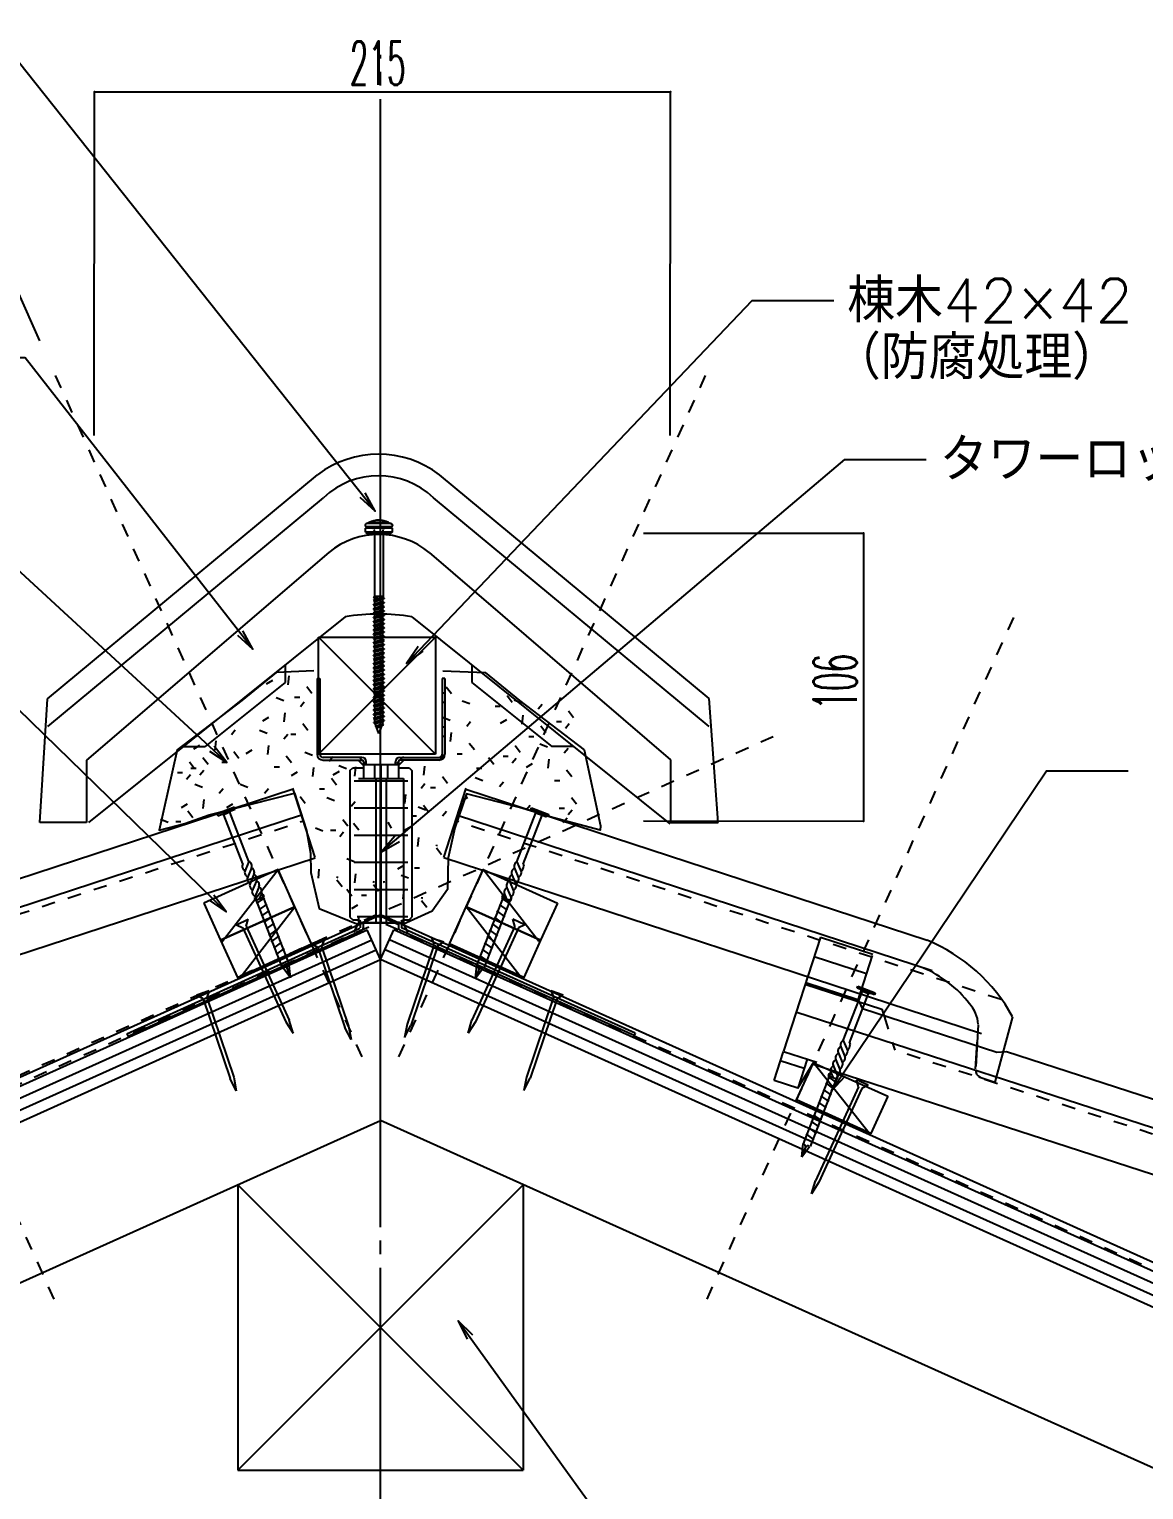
# Model space of a CAD drawing. Extents: x -1727 to 4652, y -2364 to 3340.
# Drawn here: x 636 to 1047, y 300 to 838 of the extents above; entities that cross this region are included whole.
import ezdxf

# ---------------------------------------------------------------- set-up
doc = ezdxf.new("R2010")
doc.units = 0
doc.header["$LTSCALE"] = 5
for name, pattern in [('DASHDOT', [43, 40, -1, 1, -1]), ('DASHDOTX2', [63, 60, -1, 1, -1]), ('DASHED', [7, 6, -1]), ('DASHED2', [3, 2, -1]), ('DOT', [2, 1, -1])]:
    doc.linetypes.add(name, pattern=pattern)
for name, color, linetype in [('0-1', 7, 'CONTINUOUS'), ('0-2', 7, 'CONTINUOUS'), ('0-3', 7, 'CONTINUOUS'), ('0-4', 7, 'CONTINUOUS'), ('0-F', 7, 'CONTINUOUS')]:
    doc.layers.add(name, color=color, linetype=linetype)
doc.styles.get("Standard").update_dxf_attribs({"font": 'txt.shx', "bigfont": 'extfont.shx'})

msp = doc.modelspace()

# ---------------------------------------------------------------- linework, layer by layer
at = {"layer": '0-1', "color": 4, "linetype": 'DASHDOT'}
msp.add_line((765.6614, 182.1867), (765.6614, 828.4776), dxfattribs=at)
at = {"layer": '0-1', "color": 4, "linetype": 'CONTINUOUS'}
for p, q in [((761.5085, 656.3977), (760.3365, 655.9673)), ((769.5087, 655.9989), (760.5087, 655.9974)), ((768.5084, 656.399), (761.5085, 656.3977)), ((768.5084, 656.399), (769.6806, 655.969)), ((760.0087, 655.4975), (760.0087, 655.2974)), ((761.0837, 654.7975), (760.0839, 654.2975)), ((769.9338, 654.2992), (760.0839, 654.2975)), ((760.0842, 652.7975), (760.0839, 654.2975)), ((769.9341, 652.7992), (760.0842, 652.7975)), ((760.0842, 652.7975), (761.0842, 652.2976)), ((769.5089, 654.7989), (760.5089, 654.7974)), ((768.9343, 652.2989), (761.0842, 652.2976)), ((763.1568, 654.1078), (762.8579, 654.7978)), ((763.4089, 653.528), (763.2841, 653.8181)), ((763.409, 653.1179), (763.4089, 653.528)), ((763.4092, 652.298), (763.409, 652.958)), ((763.4092, 652.298), (763.4132, 629.2979)), ((766.609, 653.5285), (766.7791, 653.9186)), ((766.6091, 653.2885), (766.609, 653.5285)), ((766.6093, 652.2985), (766.6091, 652.9786)), ((766.6093, 652.2985), (766.6134, 628.8484)), ((766.8738, 654.1385), (767.1599, 654.7985)), ((768.9338, 654.7988), (769.9338, 654.2992)), ((769.9341, 652.7992), (768.9343, 652.2989)), ((769.9338, 654.2992), (769.9341, 652.7992)), ((770.0086, 655.4992), (770.0086, 655.2991)), ((763.0635, 628.9678), (763.4783, 629.2181)), ((763.0635, 628.8778), (764.0814, 629.1282)), ((763.0635, 628.8778), (763.0635, 628.9678)), ((763.5513, 628.5881), (763.0635, 628.8778)), ((763.4132, 629.2979), (763.4783, 629.2181)), ((763.8465, 629.1281), (763.4783, 629.2181)), ((763.5513, 628.5881), (764.5713, 629.1283)), ((763.5514, 628.0379), (763.5513, 628.928)), ((766.4763, 628.8184), (763.5514, 628.0379)), ((766.6134, 629.1286), (763.8465, 629.1281)), ((766.4763, 628.8184), (766.9636, 628.5386)), ((763.0637, 627.658), (766.9636, 628.4387)), ((763.0637, 627.7579), (763.5514, 628.0379)), ((763.0637, 627.658), (763.0637, 627.7579)), ((763.0637, 627.658), (763.5516, 627.3779)), ((763.064, 626.1079), (766.9638, 626.8886)), ((763.064, 626.2078), (763.5517, 626.4881)), ((763.064, 626.1079), (763.064, 626.2078)), ((763.064, 626.1079), (763.5518, 625.8281)), ((763.0642, 624.658), (763.552, 624.938)), ((763.0643, 624.5578), (763.0642, 624.658)), ((763.0643, 624.5578), (766.9641, 625.3385)), ((763.0643, 624.5578), (763.5521, 624.278)), ((763.0645, 623.008), (766.9644, 623.7887)), ((763.5516, 627.3779), (766.4764, 628.1584)), ((763.5517, 626.4881), (763.5516, 627.3779)), ((766.4766, 627.2686), (763.5517, 626.4881)), ((763.5518, 625.8281), (766.4767, 626.6086)), ((763.552, 624.938), (763.5518, 625.8281)), ((766.4769, 625.7185), (763.552, 624.938)), ((763.5521, 624.278), (766.477, 625.0585)), ((763.5523, 623.3879), (763.5521, 624.278)), ((766.4771, 624.1684), (763.5523, 623.3879)), ((763.5524, 622.7279), (766.4772, 623.5084)), ((766.9636, 628.4387), (766.4764, 628.1584)), ((766.4766, 627.2686), (766.4764, 628.1584)), ((766.4766, 627.2686), (766.9638, 626.9885)), ((766.9638, 626.8886), (766.4767, 626.6086)), ((766.4769, 625.7185), (766.4767, 626.6086)), ((766.4769, 625.7185), (766.9641, 625.4387)), ((766.9641, 625.3385), (766.477, 625.0585)), ((766.4771, 624.1684), (766.477, 625.0585)), ((766.4771, 624.1684), (766.9644, 623.8886)), ((766.9644, 623.7887), (766.4772, 623.5084)), ((766.4774, 622.6186), (766.4772, 623.5084)), ((766.9636, 628.5386), (766.9636, 628.4387)), ((766.9638, 626.9885), (766.9638, 626.8886)), ((766.9641, 625.4387), (766.9641, 625.3385)), ((766.9644, 623.8886), (766.9644, 623.7887)), ((763.0645, 623.1079), (763.5523, 623.3879)), ((763.0645, 623.008), (763.0645, 623.1079)), ((763.0645, 623.008), (763.5524, 622.7279)), ((763.0648, 621.4579), (766.9647, 622.2386)), ((763.0648, 621.5578), (763.5525, 621.8381)), ((763.0648, 621.4579), (763.0648, 621.5578)), ((763.0648, 621.4579), (763.5527, 621.1781)), ((763.0651, 619.9078), (766.9649, 620.6885)), ((763.0651, 620.008), (763.5528, 620.288)), ((763.0651, 619.9078), (763.0651, 620.008)), ((763.0651, 619.9078), (763.5529, 619.628)), ((763.0653, 618.4579), (763.5531, 618.7379)), ((763.0654, 618.358), (763.0653, 618.4579)), ((763.0654, 618.358), (766.9652, 619.1387)), ((763.0654, 618.358), (763.5532, 618.0779)), ((763.5525, 621.8381), (763.5524, 622.7279)), ((766.4774, 622.6186), (763.5525, 621.8381)), ((763.5527, 621.1781), (766.4775, 621.9586)), ((763.5528, 620.288), (763.5527, 621.1781)), ((766.4777, 621.0685), (763.5528, 620.288)), ((763.5529, 619.628), (766.4778, 620.4085)), ((763.5531, 618.7379), (763.5529, 619.628)), ((766.4779, 619.5184), (763.5531, 618.7379)), ((763.5532, 618.0779), (766.4781, 618.8584)), ((763.5534, 617.1881), (763.5532, 618.0779)), ((766.4774, 622.6186), (766.9647, 622.3385)), ((766.9647, 622.2386), (766.4775, 621.9586)), ((766.4777, 621.0685), (766.4775, 621.9586)), ((766.4777, 621.0685), (766.9649, 620.7887)), ((766.9649, 620.6885), (766.4778, 620.4085)), ((766.4779, 619.5184), (766.4778, 620.4085)), ((766.4779, 619.5184), (766.9652, 619.2287)), ((766.9652, 619.1387), (766.4781, 618.8584)), ((766.4782, 617.9686), (766.4781, 618.8584)), ((766.9647, 622.3385), (766.9647, 622.2386)), ((766.9649, 620.7887), (766.9649, 620.6885)), ((766.9652, 619.2287), (766.9652, 619.1387)), ((763.0656, 616.8079), (766.9655, 617.5886)), ((763.0656, 616.9078), (763.5534, 617.1881)), ((763.0656, 616.8079), (763.0656, 616.9078)), ((763.0656, 616.8079), (763.5535, 616.5281)), ((763.0659, 615.2578), (766.9658, 616.0385)), ((763.0659, 615.358), (763.5536, 615.638)), ((763.0659, 615.2578), (763.0659, 615.358)), ((763.0659, 615.2578), (763.5538, 614.978)), ((763.0662, 613.708), (766.966, 614.4887)), ((763.0662, 613.8079), (763.5539, 614.0879)), ((763.0662, 613.708), (763.0662, 613.8079)), ((763.0662, 613.708), (763.554, 613.4279)), ((763.0664, 612.1579), (766.9663, 612.9386)), ((766.4782, 617.9686), (763.5534, 617.1881)), ((763.5535, 616.5281), (766.4783, 617.3086)), ((763.5536, 615.638), (763.5535, 616.5281)), ((766.4785, 616.4185), (763.5536, 615.638)), ((763.5538, 614.978), (766.4786, 615.7585)), ((763.5539, 614.0879), (763.5538, 614.978)), ((766.4788, 614.8684), (763.5539, 614.0879)), ((763.554, 613.4279), (766.4789, 614.2084)), ((763.5542, 612.5381), (763.554, 613.4279)), ((766.479, 613.3186), (763.5542, 612.5381)), ((766.4782, 617.9686), (766.9655, 617.6786)), ((766.9655, 617.5886), (766.4783, 617.3086)), ((766.4785, 616.4185), (766.4783, 617.3086)), ((766.4785, 616.4185), (766.9657, 616.1285)), ((766.9658, 616.0385), (766.4786, 615.7585)), ((766.4788, 614.8684), (766.4786, 615.7585)), ((766.4788, 614.8684), (766.966, 614.5787)), ((766.966, 614.4887), (766.4789, 614.2084)), ((766.479, 613.3186), (766.4789, 614.2084)), ((766.479, 613.3186), (766.9663, 613.0286)), ((766.9663, 612.9386), (766.4792, 612.6586)), ((766.9655, 617.6786), (766.9655, 617.5886)), ((766.9657, 616.1285), (766.9658, 616.0385)), ((766.966, 614.5787), (766.966, 614.4887)), ((766.9663, 613.0286), (766.9663, 612.9386)), ((763.0664, 612.2578), (763.5542, 612.5381)), ((763.0664, 612.1579), (763.0664, 612.2578)), ((763.0664, 612.1579), (763.5543, 611.8781)), ((763.0667, 610.6078), (766.9666, 611.3885)), ((763.0667, 610.708), (763.5545, 610.988)), ((763.0667, 610.6078), (763.0667, 610.708)), ((763.0667, 610.6078), (763.5546, 610.328)), ((763.067, 609.058), (766.9669, 609.8387)), ((763.067, 609.1579), (763.5547, 609.4379)), ((763.067, 609.058), (763.067, 609.1579)), ((763.067, 609.058), (763.5548, 608.7779)), ((763.0673, 607.5079), (766.9671, 608.2886)), ((763.0673, 607.6078), (763.555, 607.8881)), ((763.0673, 607.5079), (763.0673, 607.6078)), ((763.0673, 607.5079), (763.5551, 607.2281)), ((763.5543, 611.8781), (766.4792, 612.6586)), ((763.5545, 610.988), (763.5543, 611.8781)), ((766.4793, 611.7685), (763.5545, 610.988)), ((763.5546, 610.328), (766.4794, 611.0986)), ((763.5547, 609.4379), (763.5546, 610.328)), ((766.4796, 610.2085), (763.5547, 609.4379)), ((763.5548, 608.7779), (766.4797, 609.5485)), ((763.555, 607.8881), (763.5548, 608.7779)), ((766.4799, 608.6584), (763.555, 607.8881)), ((763.5551, 607.2281), (766.48, 607.9984)), ((766.4793, 611.7685), (766.4792, 612.6586)), ((766.4793, 611.7685), (766.9666, 611.4785)), ((766.9666, 611.3885), (766.4794, 611.0986)), ((766.4796, 610.2085), (766.4794, 611.0986)), ((766.4796, 610.2085), (766.9668, 609.9287)), ((766.9669, 609.8387), (766.4797, 609.5485)), ((766.4799, 608.6584), (766.4797, 609.5485)), ((766.4799, 608.6584), (766.9671, 608.3786)), ((766.9671, 608.2886), (766.48, 607.9984)), ((766.4801, 607.1086), (766.48, 607.9984)), ((766.9666, 611.4785), (766.9666, 611.3885)), ((766.9668, 609.9287), (766.9669, 609.8387)), ((766.9671, 608.3786), (766.9671, 608.2886)), ((763.0675, 605.9578), (766.9674, 606.7385)), ((763.0675, 606.058), (763.5553, 606.338)), ((763.0675, 605.9578), (763.0675, 606.058)), ((763.0675, 605.9578), (763.5554, 605.678)), ((763.0678, 604.408), (766.9677, 605.1887)), ((763.0678, 604.5079), (763.5555, 604.7879)), ((763.0678, 604.408), (763.0678, 604.5079)), ((763.0678, 604.408), (763.5557, 604.1279)), ((766.9679, 603.7286), (763.0681, 602.9578)), ((763.0681, 602.9578), (763.5558, 603.2381)), ((763.0681, 602.8579), (763.0681, 602.9578)), ((763.0681, 602.8579), (763.5559, 602.5781)), ((766.9682, 602.1785), (763.0683, 601.408)), ((763.5553, 606.338), (763.5551, 607.2281)), ((766.4801, 607.1086), (763.5553, 606.338)), ((763.5554, 605.678), (766.4803, 606.4486)), ((763.5555, 604.7879), (763.5554, 605.678)), ((766.4804, 605.5585), (763.5555, 604.7879)), ((763.5557, 604.1279), (766.4805, 604.8985)), ((763.5558, 603.2381), (763.5557, 604.1279)), ((766.4807, 604.0084), (763.5558, 603.2381)), ((763.5559, 602.5781), (766.4808, 603.3484)), ((763.5561, 601.688), (763.5559, 602.5781)), ((766.481, 602.4586), (763.5561, 601.688)), ((766.4801, 607.1086), (766.9674, 606.8285)), ((766.9674, 606.7385), (766.4803, 606.4486)), ((766.4804, 605.5585), (766.4803, 606.4486)), ((766.4804, 605.5585), (766.9677, 605.2787)), ((766.9677, 605.1887), (766.4805, 604.8985)), ((766.4807, 604.0084), (766.4805, 604.8985)), ((766.4807, 604.0084), (766.9679, 603.7286)), ((766.968, 603.6386), (766.4808, 603.3484)), ((766.481, 602.4586), (766.4808, 603.3484)), ((766.481, 602.4586), (766.9682, 602.1785)), ((766.9682, 602.0786), (766.4811, 601.7986)), ((766.9674, 606.8285), (766.9674, 606.7385)), ((766.9677, 605.2787), (766.9677, 605.1887)), ((766.9679, 603.7286), (766.968, 603.6386)), ((766.9682, 602.1785), (766.9682, 602.0786)), ((763.0683, 601.408), (763.5561, 601.688)), ((763.0684, 601.3078), (763.0683, 601.408)), ((763.0684, 601.3078), (763.5562, 601.028)), ((763.0686, 599.758), (766.9685, 600.5285)), ((763.0686, 599.8579), (763.5564, 600.1379)), ((763.0686, 599.758), (763.0686, 599.8579)), ((763.0686, 599.758), (763.5565, 599.4779)), ((763.0689, 598.2079), (766.9688, 598.9787)), ((763.0689, 598.3078), (763.5566, 598.5881)), ((763.0689, 598.2079), (763.0689, 598.3078)), ((763.0689, 598.2079), (763.5568, 597.9281)), ((766.969, 597.5285), (763.0692, 596.758)), ((763.0692, 596.758), (763.5569, 597.038)), ((763.0692, 596.6578), (763.0692, 596.758)), ((763.0692, 596.6578), (763.557, 596.378)), ((763.5562, 601.028), (766.4811, 601.7986)), ((763.5564, 600.1379), (763.5562, 601.028)), ((766.4812, 600.9085), (763.5564, 600.1379)), ((763.5565, 599.4779), (766.4813, 600.2485)), ((763.5566, 598.5881), (763.5565, 599.4779)), ((766.4815, 599.3584), (763.5566, 598.5881)), ((763.5568, 597.9281), (766.4816, 598.6984)), ((763.5569, 597.038), (763.5568, 597.9281)), ((766.4818, 597.8086), (763.5569, 597.038)), ((763.557, 596.378), (766.4819, 597.1486)), ((766.4812, 600.9085), (766.4811, 601.7986)), ((766.4812, 600.9085), (766.9685, 600.6287)), ((766.9685, 600.5285), (766.4813, 600.2485)), ((766.4815, 599.3584), (766.4813, 600.2485)), ((766.4815, 599.3584), (766.9688, 599.0786)), ((766.9688, 598.9787), (766.4816, 598.6984)), ((766.4818, 597.8086), (766.4816, 598.6984)), ((766.4818, 597.8086), (766.969, 597.5285)), ((766.969, 597.4286), (766.4819, 597.1486)), ((766.4821, 596.2585), (766.4819, 597.1486)), ((766.9685, 600.6287), (766.9685, 600.5285)), ((766.9688, 599.0786), (766.9688, 598.9787)), ((766.969, 597.5285), (766.969, 597.4286)), ((766.9693, 595.9787), (763.0694, 595.2079)), ((763.0694, 595.2079), (763.5572, 595.4879)), ((763.0695, 595.108), (763.0694, 595.2079)), ((763.0695, 595.108), (763.5573, 594.8279)), ((766.9696, 594.4286), (763.0697, 593.6578)), ((763.0697, 593.6578), (763.5575, 593.9381)), ((763.0697, 593.5579), (763.0697, 593.6578)), ((763.0697, 593.5579), (763.5576, 593.2781)), ((766.9699, 592.8785), (763.07, 592.108)), ((763.07, 592.108), (763.5577, 592.388)), ((763.07, 592.0078), (763.07, 592.108)), ((763.07, 592.0078), (763.5579, 591.728)), ((763.0703, 590.458), (766.9701, 591.2285)), ((763.5572, 595.4879), (763.557, 596.378)), ((766.4821, 596.2585), (763.5572, 595.4879)), ((763.5573, 594.8279), (766.4822, 595.5985)), ((763.5575, 593.9381), (763.5573, 594.8279)), ((766.4823, 594.7084), (763.5575, 593.9381)), ((763.5576, 593.2781), (766.4824, 594.0484)), ((763.5577, 592.388), (763.5576, 593.2781)), ((766.4826, 593.1586), (763.5577, 592.388)), ((763.5579, 591.728), (766.4827, 592.4986)), ((763.558, 590.8379), (763.5579, 591.728)), ((766.4829, 591.6085), (763.558, 590.8379)), ((766.4821, 596.2585), (766.9693, 595.9787)), ((766.9693, 595.8785), (766.4822, 595.5985)), ((766.4823, 594.7084), (766.4822, 595.5985)), ((766.4823, 594.7084), (766.9696, 594.4286)), ((766.9696, 594.3287), (766.4824, 594.0484)), ((766.4826, 593.1586), (766.4824, 594.0484)), ((766.4826, 593.1586), (766.9699, 592.8785)), ((766.9699, 592.7786), (766.4827, 592.4986)), ((766.4829, 591.6085), (766.4827, 592.4986)), ((766.4829, 591.6085), (766.9701, 591.3287)), ((766.9701, 591.2285), (766.483, 590.9485)), ((766.9693, 595.9787), (766.9693, 595.8785)), ((766.9696, 594.4286), (766.9696, 594.3287)), ((766.9699, 592.8785), (766.9699, 592.7786)), ((766.9701, 591.3287), (766.9701, 591.2285)), ((763.0703, 590.5579), (763.558, 590.8379)), ((763.0703, 590.458), (763.0703, 590.5579)), ((763.0703, 590.458), (763.5581, 590.1779)), ((763.0705, 589.0078), (763.5583, 589.2881)), ((763.0706, 588.9079), (763.0705, 589.0078)), ((763.0706, 588.9079), (766.9704, 589.6787)), ((763.0706, 588.9079), (763.5584, 588.6281)), ((766.9707, 588.1286), (763.0708, 587.3578)), ((763.0708, 587.458), (763.5616, 587.738)), ((763.0708, 587.3578), (763.0708, 587.458)), ((763.0708, 587.3578), (763.5599, 587.078)), ((766.971, 586.5785), (763.0711, 585.808)), ((763.0711, 585.898), (763.5618, 586.1879)), ((763.0711, 585.808), (763.0711, 585.898)), ((763.0711, 585.808), (763.5601, 585.5279)), ((763.5581, 590.1779), (766.483, 590.9485)), ((763.5583, 589.2881), (763.5581, 590.1779)), ((766.4831, 590.0584), (763.5583, 589.2881)), ((763.5584, 588.6281), (766.4833, 589.3984)), ((763.5586, 587.738), (763.5584, 588.6281)), ((766.4834, 588.5086), (763.5586, 587.738)), ((763.5587, 587.078), (766.4835, 587.8486)), ((763.5587, 587.078), (763.5588, 586.1879)), ((766.4837, 586.9585), (763.5588, 586.1879)), ((763.5589, 585.5279), (766.4838, 586.2985)), ((766.9707, 588.1286), (766.4796, 587.8486)), ((766.971, 586.5785), (766.4799, 586.2985)), ((766.9707, 588.2285), (766.4825, 588.5086)), ((766.9709, 586.6787), (766.4828, 586.9585)), ((766.4831, 590.0584), (766.483, 590.9485)), ((766.4831, 590.0584), (766.9704, 589.7786)), ((766.9704, 589.6787), (766.4833, 589.3984)), ((766.4834, 588.5086), (766.4833, 589.3984)), ((766.4837, 586.9585), (766.4835, 587.8486)), ((766.484, 585.4084), (766.4838, 586.2985)), ((766.9704, 589.7786), (766.9704, 589.6787)), ((766.9707, 588.2285), (766.9707, 588.1286)), ((766.9709, 586.6787), (766.971, 586.5785)), ((763.0714, 584.2579), (766.9712, 585.0287)), ((763.0714, 584.3479), (763.5621, 584.6381)), ((763.0714, 584.2579), (763.0714, 584.3479)), ((763.0714, 584.2579), (763.5604, 583.9781)), ((763.1976, 582.7378), (763.6855, 582.458)), ((766.9715, 583.4786), (763.2084, 582.7279)), ((763.5594, 583.088), (763.2084, 582.8278)), ((763.2084, 582.7279), (763.2084, 582.8278)), ((763.5589, 585.5279), (763.5591, 584.6381)), ((763.5591, 584.6381), (766.484, 585.4084)), ((763.5592, 583.9781), (766.4841, 584.7484)), ((763.5594, 583.088), (763.5592, 583.9781)), ((766.4842, 583.8586), (763.5594, 583.088)), ((763.6846, 582.458), (766.4844, 583.1986)), ((764.0358, 581.4882), (763.6846, 582.458)), ((764.0358, 581.4882), (763.8648, 581.3082)), ((763.9029, 581.2182), (763.8648, 581.3082)), ((766.6538, 581.9185), (763.9029, 581.2182)), ((764.3179, 580.7181), (763.9029, 581.2182)), ((766.2865, 582.2584), (764.0358, 581.4882)), ((765.9618, 581.5185), (764.3179, 580.7181)), ((765.0223, 578.7884), (764.3179, 580.7181)), ((766.0337, 581.5683), (765.0223, 578.7884)), ((766.6538, 581.9185), (765.9618, 581.5185)), ((766.4236, 582.6385), (766.2865, 582.2584)), ((766.6967, 582.0287), (766.2865, 582.2584)), ((766.9712, 585.0287), (766.4802, 584.7484)), ((766.9715, 583.4786), (766.4805, 583.1986)), ((766.9712, 585.1286), (766.4831, 585.4084)), ((766.9715, 583.5785), (766.4833, 583.8586)), ((766.4842, 583.8586), (766.4841, 584.7484)), ((766.4844, 583.1986), (766.4844, 582.9784)), ((766.6967, 582.0287), (766.6538, 581.9185)), ((766.9712, 585.1286), (766.9712, 585.0287)), ((766.9715, 583.5785), (766.9715, 583.4786)), ((765.0223, 578.7884), (765.3972, 579.2984)), ((765.3972, 579.2984), (765.3282, 579.6284)), ((711.8412, 551.6427), (705.4808, 549.1811)), ((705.4808, 549.1811), (705.7656, 548.4452)), ((705.7656, 548.4452), (712.126, 550.9068)), ((707.93, 548.9008), (707.203, 549.0015)), ((707.93, 548.9008), (707.203, 549.0015)), ((710.2197, 549.787), (707.93, 548.9008)), ((714.9309, 530.8117), (707.93, 548.9008)), ((710.2197, 549.787), (710.6886, 550.3505)), ((717.2202, 531.6988), (710.2197, 549.787)), ((712.126, 550.9068), (711.8412, 551.6427)), ((815.8377, 531.5369), (822.8383, 549.6251)), ((818.1271, 530.6498), (825.128, 548.7389)), ((820.9319, 550.7449), (821.2168, 551.4808)), ((827.2923, 548.2833), (820.9319, 550.7449)), ((821.2168, 551.4808), (827.5771, 549.0192)), ((822.8383, 549.6251), (822.3693, 550.1886)), ((822.8383, 549.6251), (825.128, 548.7389)), ((825.128, 548.7389), (825.8549, 548.8396)), ((825.128, 548.7389), (825.8549, 548.8396)), ((827.5771, 549.0192), (827.2923, 548.2833)), ((714.975, 530.8827), (714.6635, 530.1379)), ((717.2202, 531.6988), (715.5788, 527.773)), ((718.1384, 529.3264), (716.497, 525.4006)), ((718.1384, 529.3264), (716.497, 525.4006)), ((719.0565, 526.9541), (717.4151, 523.0283)), ((719.0565, 526.9541), (717.4151, 523.0283)), ((814.0014, 526.7921), (815.6428, 522.8664)), ((814.0014, 526.7921), (815.6428, 522.8664)), ((814.9196, 529.1645), (816.561, 525.2387)), ((814.9196, 529.1645), (816.561, 525.2387)), ((815.8377, 531.5369), (817.4791, 527.611)), ((818.0829, 530.7208), (818.3944, 529.976)), ((719.9747, 524.5818), (718.3333, 520.6559)), ((719.9747, 524.5818), (718.3333, 520.6559)), ((720.8928, 522.2093), (719.2514, 518.2836)), ((720.8928, 522.2093), (719.2514, 518.2836)), ((812.1651, 522.0474), (813.8065, 518.1216)), ((812.1651, 522.0474), (813.8065, 518.1216)), ((813.0833, 524.4198), (814.7247, 520.494)), ((813.0833, 524.4198), (814.7247, 520.494)), ((719.4506, 517.3215), (722.8397, 518.6332)), ((719.4943, 518.3488), (729.4603, 492.5982)), ((722.8826, 518.3594), (719.8901, 516.2124)), ((723.7888, 516.018), (720.7963, 513.871)), ((721.811, 519.837), (721.0119, 517.9257)), ((721.811, 519.837), (721.0119, 517.9257)), ((722.0942, 519.355), (732.0603, 493.6044)), ((810.9637, 519.1931), (800.9977, 493.4425)), ((813.5637, 518.1869), (803.5976, 492.4362)), ((810.1753, 518.1975), (813.1678, 516.0504)), ((813.6073, 517.1596), (810.2182, 518.4712)), ((811.247, 519.6751), (812.0461, 517.7638)), ((811.247, 519.6751), (812.0461, 517.7638)), ((724.695, 513.6767), (721.7025, 511.5297)), ((725.6011, 511.3353), (722.6086, 509.1884)), ((807.4568, 511.1734), (810.4494, 509.0264)), ((808.363, 513.5147), (811.3555, 511.3677)), ((809.2691, 515.8561), (812.2616, 513.7091)), ((712.5884, 508.4082), (716.9532, 510.4054)), ((712.5884, 508.4082), (714.9664, 507.2969)), ((714.9664, 507.2969), (730.7771, 472.7423)), ((716.2395, 507.8794), (716.9532, 510.4054)), ((716.2395, 507.8794), (732.0502, 473.3248)), ((726.5073, 508.9939), (723.5147, 506.847)), ((727.4134, 506.6526), (724.4209, 504.5057)), ((815.0834, 507.8794), (799.2727, 473.3248)), ((816.3565, 507.2969), (800.5458, 472.7423)), ((805.6445, 506.4906), (808.637, 504.3437)), ((806.5507, 508.832), (809.5432, 506.6851)), ((818.7345, 508.4082), (814.3697, 510.4054)), ((815.0834, 507.8794), (814.3697, 510.4054)), ((818.7345, 508.4082), (816.3565, 507.2969)), ((728.3196, 504.3113), (725.3271, 502.1643)), ((729.2257, 501.9699), (726.2332, 499.8229)), ((742.544, 499.9921), (752.5044, 470.6362)), ((743.8691, 500.443), (753.8294, 471.0861)), ((785.3968, 501.1831), (775.4311, 471.828)), ((786.7217, 500.732), (776.7561, 471.3779)), ((803.8322, 501.808), (806.8247, 499.661)), ((804.7384, 504.1494), (807.7309, 502.0024)), ((730.1319, 499.6286), (727.1394, 497.4816)), ((731.038, 497.2872), (728.0455, 495.1402)), ((802.0199, 497.1253), (805.0124, 494.9783)), ((802.9261, 499.4666), (805.9186, 497.3196)), ((732.4847, 488.8554), (729.6866, 492.6854)), ((731.1221, 492.3761), (732.4847, 488.8554)), ((732.4847, 488.8554), (731.9763, 493.5716)), ((800.5733, 488.6934), (801.0817, 493.4097)), ((800.5733, 488.6934), (803.3714, 492.5235)), ((801.9359, 492.2142), (800.5733, 488.6934)), ((935.9482, 465.8651), (942.9487, 483.9533)), ((941.0424, 485.0732), (941.3272, 485.8091)), ((947.4028, 482.6116), (941.0424, 485.0732)), ((941.3272, 485.8091), (947.6876, 483.3475)), ((942.9487, 483.9533), (942.4798, 484.5168)), ((942.9487, 483.9533), (945.2384, 483.0671)), ((700.3333, 481.1867), (710.2937, 451.8308)), ((701.6584, 481.6376), (711.6187, 452.2807)), ((829.3227, 481.7202), (819.357, 452.3651)), ((830.6477, 481.2691), (820.682, 451.915)), ((938.2375, 464.978), (945.2384, 483.0671)), ((945.2384, 483.0671), (945.9654, 483.1679)), ((945.2384, 483.0671), (945.9654, 483.1679)), ((947.6876, 483.3475), (947.4028, 482.6116)), ((733.494, 468.4869), (732.0502, 473.3248)), ((797.8289, 468.4869), (799.2727, 473.3248)), ((730.7771, 472.7423), (733.494, 468.4869)), ((754.773, 466.126), (752.5044, 470.6362)), ((753.8294, 471.0861), (754.773, 466.126)), ((775.4311, 471.828), (774.4867, 466.8681)), ((774.4867, 466.8681), (776.7561, 471.3779)), ((800.5458, 472.7423), (797.8289, 468.4869)), ((935.03, 463.4927), (936.6714, 459.567)), ((935.03, 463.4927), (936.6714, 459.567)), ((935.9482, 465.8651), (937.5896, 461.9393)), ((938.1934, 465.0491), (938.5048, 464.3042)), ((933.1937, 458.7481), (934.8351, 454.8222)), ((933.1937, 458.7481), (934.8351, 454.8222)), ((934.1119, 461.1204), (935.7533, 457.1946)), ((934.1119, 461.1204), (935.7533, 457.1946)), ((712.5623, 447.3206), (710.2937, 451.8308)), ((711.6187, 452.2807), (712.5623, 447.3206)), ((819.357, 452.3651), (818.4126, 447.4052)), ((818.4126, 447.4052), (820.682, 451.915)), ((931.0742, 453.5214), (921.1081, 427.7707)), ((933.6741, 452.5151), (923.7081, 426.7645)), ((930.2858, 452.5257), (933.2782, 450.3787)), ((933.7178, 451.4878), (930.3287, 452.7995)), ((931.3574, 454.0033), (932.1565, 452.092)), ((931.3574, 454.0033), (932.1565, 452.092)), ((932.2755, 456.3756), (933.917, 452.4499)), ((932.2755, 456.3756), (933.917, 452.4499)), ((941.4911, 448.7925), (925.6804, 414.2379)), ((942.7642, 448.21), (926.9535, 413.6554)), ((928.4734, 447.843), (931.4659, 445.696)), ((929.3796, 450.1843), (932.3721, 448.0373)), ((945.1422, 449.3213), (940.7774, 451.3185)), ((941.4911, 448.7925), (940.7774, 451.3185)), ((945.1422, 449.3213), (942.7642, 448.21)), ((925.755, 440.8189), (928.7475, 438.672)), ((926.6611, 443.1603), (929.6536, 441.0133)), ((927.5673, 445.5016), (930.5598, 443.3547)), ((923.9427, 436.1362), (926.9352, 433.9892)), ((924.8488, 438.4776), (927.8413, 436.3306)), ((922.1304, 431.4535), (925.1228, 429.3065)), ((923.0365, 433.7949), (926.029, 431.6479)), ((920.6837, 423.0217), (921.1921, 427.7379)), ((920.6837, 423.0217), (923.4818, 426.8517)), ((922.0463, 426.5424), (920.6837, 423.0217)), ((924.2366, 409.4), (925.6804, 414.2379)), ((926.9535, 413.6554), (924.2366, 409.4))]:
    msp.add_line(p, q, dxfattribs=at)
at = {"layer": '0-1', "color": 7, "linetype": 'CONTINUOUS'}
for p, q in [((742.8441, 614.1933), (785.8441, 571.1933)), ((785.8441, 614.1933), (742.8441, 571.1933)), ((725.8192, 598.2688), (723.5621, 596.9148)), ((731.8682, 599.9835), (731.5067, 596.6432)), ((729.994, 590.7977), (727.1954, 591.8813)), ((735.9301, 592.0385), (734.0342, 592.0387)), ((738.4583, 596.1009), (740.354, 593.6631)), ((789.8162, 595.9585), (791.7119, 593.5207)), ((812.2268, 592.722), (814.1225, 590.2843)), ((730.445, 586.3739), (730.0836, 583.0335)), ((737.5775, 590.3456), (736.1329, 588.6304)), ((798.5201, 589.6289), (795.7215, 590.7126)), ((809.6986, 588.6596), (807.8027, 588.6598)), ((817.5618, 589.9197), (814.7632, 591.0033)), ((825.1453, 589.4676), (823.7007, 587.7524)), ((834.7681, 587.1053), (836.6638, 584.6676)), ((724.3961, 584.6591), (722.1389, 583.3051)), ((737.0351, 582.4912), (738.9308, 580.0535)), ((791.2202, 583.5748), (788.4216, 584.6585)), ((798.8037, 583.1227), (797.3591, 581.4075)), ((811.9639, 583.7811), (809.7067, 582.4271)), ((818.0128, 585.4959), (817.6514, 582.1556)), ((824.6029, 581.6133), (826.4986, 579.1755)), ((832.2399, 583.0429), (830.344, 583.0431)), ((835.1063, 582.3656), (833.6616, 580.6504)), ((705.0527, 576.0165), (704.6912, 572.6761)), ((712.1852, 579.9882), (710.7405, 578.273)), ((723.899, 578.8135), (721.1004, 579.8971)), ((731.4825, 578.3614), (730.0379, 576.6462)), ((734.5069, 578.4288), (732.611, 578.429)), ((791.6712, 579.1511), (791.3098, 575.8107)), ((798.2613, 575.2684), (800.157, 572.8306)), ((822.0747, 577.5509), (820.1788, 577.551)), ((699.0037, 574.3017), (696.7466, 572.9477)), ((700.2822, 569.9475), (702.1779, 567.5097)), ((711.6428, 572.1338), (713.5385, 569.6961)), ((718.301, 572.6749), (716.0439, 571.3209)), ((724.35, 574.3897), (723.9886, 571.0493)), ((730.9401, 570.507), (732.8358, 568.0693)), ((740.555, 570.6867), (737.7564, 571.7703)), ((748.1385, 570.2346), (746.6939, 568.5194)), ((788.9644, 570.7465), (787.5197, 569.0313)), ((795.7331, 571.206), (793.8372, 571.2062)), ((805.4026, 569.9479), (807.2982, 567.5101)), ((812.6524, 570.2592), (810.7565, 570.2594)), ((815.1806, 574.3216), (817.0763, 571.8838)), ((827.0812, 573.7334), (824.2826, 574.817)), ((834.6647, 573.2813), (833.2201, 571.5661)), ((692.8087, 564.2924), (690.9128, 564.2926)), ((695.337, 568.3548), (697.2326, 565.9171)), ((697.754, 565.8851), (695.8581, 565.8853)), ((700.6203, 565.2077), (699.1757, 563.4925)), ((709.1146, 568.0714), (707.2187, 568.0716)), ((728.4119, 566.4446), (726.516, 566.4448)), ((734.9571, 564.5482), (732.6999, 563.1942)), ((741.006, 566.2629), (740.6446, 562.9226)), ((750.3939, 564.745), (748.1368, 563.391)), ((753.1316, 565.7582), (750.333, 566.8418)), ((756.4428, 566.4598), (756.0814, 563.1194)), ((781.8318, 566.7748), (781.4704, 563.4345)), ((802.8743, 565.8855), (800.9784, 565.8857)), ((815.5188, 569.5818), (814.0741, 567.8666)), ((821.4833, 567.5948), (819.2261, 566.2408)), ((827.5322, 569.3096), (827.1708, 565.9692)), ((834.1223, 565.4269), (836.018, 562.9892)), ((695.6751, 563.6151), (694.2304, 561.8999)), ((700.1308, 558.9088), (697.3322, 559.9924)), ((716.7876, 558.9073), (713.989, 559.9909)), ((747.5961, 562.3803), (749.4918, 559.9425)), ((781.9815, 560.2742), (780.5368, 558.559)), ((788.422, 562.8922), (790.3176, 560.4544)), ((803.2779, 561.3584), (800.4793, 562.442)), ((810.8615, 560.9063), (809.4168, 559.1911)), ((831.5941, 561.3645), (829.6982, 561.3647)), ((700.5818, 554.485), (700.2204, 551.1446)), ((707.7144, 558.4567), (706.2697, 556.7415)), ((724.3711, 558.4552), (722.9265, 556.74)), ((736.0144, 555.5553), (737.9101, 553.1175)), ((745.0679, 558.3179), (743.172, 558.3181)), ((748.6787, 554.0292), (745.8801, 555.1129)), ((756.2623, 553.5771), (754.8176, 551.8619)), ((774.8489, 556.3025), (774.4875, 552.9622)), ((785.8937, 558.8298), (783.9979, 558.8299)), ((797.68, 555.2198), (795.4229, 553.8658)), ((835.8534, 555.2774), (837.7491, 552.8397)), ((694.5329, 552.7702), (692.2758, 551.4162)), ((694.7141, 550.2909), (696.6097, 547.8531)), ((711.1896, 552.7687), (708.9325, 551.4147)), ((778.9108, 548.3574), (777.0149, 548.3576)), ((782.3311, 550.57), (779.5325, 551.6536)), ((781.4391, 552.4198), (783.3347, 549.9821)), ((789.9146, 550.1179), (788.4699, 548.4027)), ((820.6989, 552.3366), (819.2543, 550.6214)), ((826.7615, 548.0271), (823.9629, 549.1107)), ((833.3252, 551.215), (831.4293, 551.2152)), ((836.1915, 550.5377), (834.7469, 548.8225)), ((687.4687, 546.0032), (684.6701, 547.0868)), ((692.1858, 546.2285), (690.29, 546.2287)), ((744.4636, 542.8887), (741.665, 543.9724)), ((749.1807, 543.114), (747.2848, 543.1142)), ((751.709, 547.1764), (753.6046, 544.7387)), ((755.7199, 545.7228), (757.6155, 543.285)), ((768.3407, 546.1756), (769.541, 543.9245)), ((776.7331, 544.4314), (774.476, 543.0774)), ((834.345, 547.575), (832.9004, 545.8598)), ((752.0471, 542.4366), (750.6024, 540.7214)), ((779.6169, 540.5556), (779.2555, 537.2152)), ((755.9883, 531.5306), (753.1897, 532.6143)), ((786.207, 536.6729), (788.1027, 534.2352)), ((707.3916, 502.2146), (727.9605, 528.688)), ((742.9906, 528.8237), (742.6291, 525.4834)), ((756.4393, 527.1069), (756.0779, 523.7665)), ((774.1929, 530.1503), (771.9358, 528.7963)), ((779.9909, 529.2463), (778.095, 529.2465)), ((823.9313, 502.2146), (803.3624, 528.688)), ((749.5807, 524.9411), (751.4764, 522.5033)), ((753.1986, 521.5162), (755.0943, 519.0784)), ((763.0294, 523.2242), (764.9251, 520.7864)), ((775.9816, 525.499), (773.183, 526.5826)), ((760.5012, 519.1618), (758.6053, 519.162)), ((774.1802, 521.2409), (773.8187, 517.9006)), ((780.7703, 517.3583), (782.666, 514.9205)), ((144.8049, 232.7497), (765.0378, 511.8512)), ((713.5569, 488.5403), (734.1258, 515.0137)), ((757.2156, 515.5573), (754.9584, 514.2033)), ((765.0378, 511.8512), (757.5378, 508.4727)), ((772.4626, 508.3105), (765.0378, 511.8512)), ((1384.3159, 233.7409), (766.2858, 511.8512)), ((817.7659, 488.5403), (797.197, 515.0137)), ((945.7974, 431.1788), (924.9377, 457.6149))]:
    msp.add_line(p, q, dxfattribs=at)
at = {"layer": '0-1', "color": 3, "linetype": 'CONTINUOUS'}
for p, q in [((742.8441, 614.1933), (785.8441, 614.1933)), ((742.8441, 571.1933), (742.8441, 614.1933)), ((785.8441, 614.1933), (785.8441, 571.1933)), ((785.8441, 571.1933), (742.8441, 571.1933))]:
    msp.add_line(p, q, dxfattribs=at)
at = {"layer": '0-1', "color": 6, "linetype": 'CONTINUOUS'}
for p, q in [((742.3003, 598.9874), (743.3003, 598.9874)), ((742.3003, 598.9874), (742.3003, 571.1874)), ((743.3003, 598.9874), (743.3003, 571.1874)), ((789.3003, 598.9874), (788.3003, 598.9874)), ((788.3003, 598.9874), (788.3003, 571.1874)), ((789.3003, 598.9874), (789.3003, 571.1874)), ((758.8003, 569.9874), (744.5003, 569.9874)), ((772.8003, 569.9874), (787.1003, 569.9874)), ((744.5003, 568.9874), (758.8003, 568.9874)), ((754.4003, 565.1874), (755.4003, 566.1874)), ((754.4003, 565.1874), (754.4003, 511.1874)), ((755.4003, 566.1874), (759.4003, 566.1874)), ((757.4003, 568.9874), (759.4003, 566.9874)), ((759.4003, 568.3874), (759.4003, 562.2687)), ((759.4003, 567.3874), (772.2003, 567.3874)), ((760.4003, 567.3874), (760.4003, 568.3874)), ((763.3861, 567.3874), (763.3861, 562.2687)), ((765.8003, 567.3874), (765.8003, 511.9874)), ((768.2145, 567.3874), (768.2145, 562.2687)), ((771.2003, 567.3874), (771.2003, 568.3874)), ((774.2003, 568.9874), (772.2003, 566.9874)), ((772.2003, 568.3874), (772.2003, 562.2687)), ((772.2003, 566.1874), (776.2003, 566.1874)), ((787.1003, 568.9874), (772.8003, 568.9874)), ((776.2003, 566.1874), (777.2003, 565.1874)), ((777.2003, 565.1874), (777.2003, 511.1874)), ((757.4847, 562.2687), (774.1159, 562.2687)), ((763.9417, 562.2687), (763.9417, 509.2687)), ((765.8003, 562.2687), (765.8003, 509.2687)), ((767.6589, 562.2687), (767.6589, 509.2687)), ((774.1159, 562.2687), (774.1159, 509.2687)), ((754.4003, 511.1874), (755.4003, 510.1874)), ((757.4847, 511.2687), (757.4847, 509.2687)), ((776.2003, 510.1874), (777.2003, 511.1874)), ((672.3188, 468.3248), (758.035, 507.167)), ((672.7314, 467.4142), (758.8584, 506.4424)), ((755.4003, 510.1874), (757.4847, 510.1874)), ((755.8403, 505.5516), (758.3003, 510.2689)), ((757.4847, 509.2687), (774.1159, 509.2687)), ((758.1252, 509.6783), (758.1252, 507.2604)), ((759.3003, 509.5967), (759.3003, 507.2689)), ((759.4003, 509.0687), (772.2003, 509.0687)), ((772.3003, 509.5967), (772.3003, 507.2689)), ((858.9529, 467.5995), (772.7422, 506.4425)), ((775.7603, 505.5516), (773.3003, 510.2689)), ((773.3003, 509.6431), (773.3003, 507.3153)), ((859.3636, 468.5109), (773.3943, 507.2453)), ((774.1159, 510.1874), (776.2003, 510.1874)), ((672.3243, 468.2069), (672.7384, 467.2969)), ((859.3636, 468.5109), (858.9529, 467.5995))]:
    msp.add_line(p, q, dxfattribs=at)
at = {"layer": '0-1', "color": 6, "linetype": 'DASHED'}
for p, q in [((743.3003, 593.6874), (742.3003, 593.6874)), ((788.3003, 593.6874), (789.3003, 593.6874)), ((743.3003, 590.2874), (742.3003, 590.2874)), ((788.3003, 590.2874), (789.3003, 590.2874)), ((743.3003, 581.1874), (742.3003, 581.1874)), ((788.3003, 581.1874), (789.3003, 581.1874)), ((743.3003, 577.7874), (742.3003, 577.7874)), ((788.3003, 577.7874), (789.3003, 577.7874)), ((758.1074, 569.6946), (760.1074, 567.6946)), ((773.4932, 569.6946), (771.4932, 567.6946))]:
    msp.add_line(p, q, dxfattribs=at)
at = {"layer": '0-1', "color": 6, "linetype": 'DASHDOTX2'}
for p, q in [((775.678, 561.2687), (755.9226, 561.2687)), ((775.678, 551.2687), (755.9226, 551.2687)), ((774.578, 551.2687), (757.0226, 551.2687)), ((775.678, 541.2687), (755.9226, 541.2687)), ((774.578, 541.2687), (757.0226, 541.2687)), ((775.678, 531.2687), (755.9226, 531.2687)), ((774.578, 531.2687), (757.0226, 531.2687)), ((775.678, 521.2687), (755.9226, 521.2687)), ((774.578, 521.2687), (757.0226, 521.2687)), ((774.578, 511.2687), (757.0226, 511.2687)), ((775.678, 511.2687), (757.4847, 511.2687))]:
    msp.add_line(p, q, dxfattribs=at)
at = {"layer": '0-1', "color": 7, "linetype": 'DOT'}
for p in [(145.725, 230.7022), (1383.1347, 231.5565)]:
    msp.add_line(p, (765.3791, 509.5433), dxfattribs=at)
at = {"layer": '0-1', "color": 4, "linetype": 'DASHED2'}
for p, q in [((744.8363, 502.8819), (740.2912, 501.3393)), ((742.544, 499.9921), (740.2912, 501.3393)), ((744.8363, 502.8819), (743.8691, 500.443))]:
    msp.add_line(p, q, dxfattribs=at)
at = {"layer": '0-1', "color": 4, "linetype": 'DOT'}
for p, q in [((784.43, 503.6222), (788.9748, 502.0788)), ((784.43, 503.6222), (785.3968, 501.1831)), ((786.7217, 500.732), (788.9748, 502.0788)), ((702.6256, 484.0765), (698.0805, 482.5339)), ((702.6256, 484.0765), (701.6584, 481.6376)), ((828.3559, 484.1593), (832.9008, 482.6159)), ((828.3559, 484.1593), (829.3227, 481.7202)), ((700.3333, 481.1867), (698.0805, 482.5339)), ((830.6477, 481.2691), (832.9008, 482.6159))]:
    msp.add_line(p, q, dxfattribs=at)
at = {"layer": '0-1', "color": 7, "linetype": 'CONTINUOUS'}
for points in [[(741.1475, 601.8612), (727.1934, 601.27), (714.5382, 590.9392), (690.7776, 572.7314), (684.1167, 543.1711), (693.6561, 545.609), (702.5595, 548.8948), (733.9726, 556.8537), (738.3745, 543.1017), (738.3745, 543.1017), (739.8691, 534.6917), (739.9324, 527.6863), (743.08, 514.3807), (757.5378, 508.4727)], [(788.5475, 601.8612), (804.1295, 601.27), (816.7846, 590.9392), (840.5453, 572.7314), (846.5525, 544.7649), (846.4296, 543.1666), (828.9715, 547.8385), (816.8, 551.5268), (797.2361, 556.6068), (792.9489, 544.0273), (790.49, 533.0852), (790.2288, 521.3735), (784.6331, 513.3615), (773.7851, 508.4727)]]:
    msp.add_lwpolyline(points, dxfattribs=at)
at = {"layer": '0-1', "color": 3, "linetype": 'CONTINUOUS'}
for points in [[(700.6118, 516.3564), (706.7781, 502.682), (734.1258, 515.0137), (727.9605, 528.688), (700.6118, 516.3564)], [(830.7111, 516.3564), (824.5447, 502.682), (797.197, 515.0137), (803.3624, 528.688), (830.7111, 516.3564)], [(706.7771, 502.682), (712.9435, 489.0077), (740.2912, 501.3393), (734.1258, 515.0137), (706.7771, 502.682)], [(824.5457, 502.682), (818.3794, 489.0077), (791.0317, 501.3393), (797.197, 515.0137), (824.5457, 502.682)], [(952.2863, 445.2833), (946.12, 431.6089), (918.7723, 443.9406), (924.9377, 457.6149), (952.2863, 445.2833)]]:
    msp.add_lwpolyline(points, close=True, dxfattribs=at)
at = {"layer": '0-1', "color": 4, "linetype": 'CONTINUOUS'}
for centre, radius, start, end in [((760.5088, 655.4976), 0.5001, 90.0101, 180.0101), ((765.0098, 650.0384), 7.2555, 61.1686, 118.8521), ((769.5088, 655.4991), 0.5001, 0.0101, 90.0101), ((760.5088, 655.2975), 0.5001, 180.0101, 270.0101), ((769.5088, 655.299), 0.5001, 270.0101, 360.0101), ((765.4845, 582.9782), 0.9999, 340.0101, 360.0101), ((716.9574, 530.2789), 2.2981, 183.5154, 239.817), ((717.8727, 527.9139), 2.2981, 183.5154, 239.817), ((716.5047, 530.058), 1.79, 335.8763, 426.4387), ((717.4229, 527.6856), 1.79, 335.8763, 426.4387), ((718.341, 525.3133), 1.79, 335.8763, 426.4387), ((814.717, 525.1514), 1.79, 113.5613, 204.1237), ((815.6351, 527.5237), 1.79, 113.5613, 204.1237), ((816.5532, 529.896), 1.79, 113.5613, 204.1237), ((815.1853, 527.752), 2.2981, 300.183, 356.4846), ((816.1005, 530.1169), 2.2981, 300.183, 356.4846), ((718.7908, 525.5416), 2.2981, 183.5154, 239.817), ((719.709, 523.1692), 2.2981, 183.5154, 239.817), ((719.2591, 522.941), 1.79, 335.8763, 426.4387), ((720.1773, 520.5686), 1.79, 335.8763, 426.4387), ((812.8806, 520.4066), 1.79, 113.5613, 204.1237), ((813.7988, 522.7791), 1.79, 113.5613, 204.1237), ((813.349, 523.0073), 2.2981, 300.183, 356.4846), ((814.2671, 525.3796), 2.2981, 300.183, 356.4846), ((720.6272, 520.7968), 2.2981, 183.5154, 239.817), ((721.5453, 518.4245), 2.2981, 183.5154, 207.9698), ((721.0955, 518.1962), 1.79, 14.0306, 66.4387), ((811.9625, 518.0343), 1.79, 113.5613, 165.9694), ((811.5127, 518.2626), 2.2981, 332.0302, 356.4846), ((812.4308, 520.6349), 2.2981, 300.183, 356.4846), ((730.2722, 491.9185), 0.9653, 28.3196, 127.3888), ((732.0586, 492.6099), 0.9653, 94.9262, 193.9954), ((800.9993, 492.448), 0.9653, 346.0046, 445.0738), ((802.7857, 491.7566), 0.9653, 52.6112, 151.6804), ((935.7455, 461.852), 1.79, 113.5613, 204.1237), ((936.6637, 464.2243), 1.79, 113.5613, 204.1237), ((936.211, 464.4452), 2.2981, 300.183, 356.4846), ((933.9093, 457.1073), 1.79, 113.5613, 204.1237), ((934.8274, 459.4796), 1.79, 113.5613, 204.1237), ((933.4594, 457.3356), 2.2981, 300.183, 356.4846), ((934.3776, 459.7079), 2.2981, 300.183, 356.4846), ((935.2957, 462.0802), 2.2981, 300.183, 356.4846), ((932.0729, 452.3626), 1.79, 113.5613, 165.9694), ((932.9911, 454.7349), 1.79, 113.5613, 204.1237), ((931.6231, 452.5908), 2.2981, 332.0302, 356.4846), ((932.5412, 454.9631), 2.2981, 300.183, 356.4846), ((921.1098, 426.7762), 0.9653, 346.0046, 445.0738), ((922.8961, 426.0848), 0.9653, 52.6112, 151.6804)]:
    msp.add_arc(centre, radius, start, end, dxfattribs=at)
at = {"layer": '0-1', "color": 6, "linetype": 'CONTINUOUS'}
for centre, radius, start, end in [((744.5003, 571.1874), 2.2, 180, 270), ((744.5003, 571.1874), 1.2, 180, 270), ((758.8003, 568.3874), 1.6, 0, 90), ((772.8003, 568.3874), 1.6, 90, 180), ((787.1003, 571.1874), 2.2, 270, 360), ((787.1003, 571.1874), 1.2, 270, 360), ((758.8003, 568.3874), 0.6, 0, 90), ((772.8003, 568.3874), 0.6, 90, 180), ((758.3003, 507.2689), 1, 304.9144, 360), ((773.3003, 507.2689), 1, 180, 235.0856)]:
    msp.add_arc(centre, radius, start, end, dxfattribs=at)
at = {"layer": '0-1', "color": 6, "linetype": 'DASHED'}
for centre, start, end in [((757.4003, 568.9874), 45, 90), ((774.2003, 568.9874), 90, 135), ((759.4003, 566.9874), 0, 45)]:
    msp.add_arc(centre, 1, start, end, dxfattribs=at)
at = {"layer": '0-1', "color": 7, "linetype": 'CONTINUOUS'}
for centre, start, end in [((785.2154, 537.8313), 331.631, 360), ((748.5891, 526.0994), 331.631, 360), ((762.0378, 524.3826), 331.631, 360), ((768.0378, 524.3826), 180, 208.369), ((779.7787, 518.5166), 331.631, 360)]:
    msp.add_arc(centre, 1.2, start, end, dxfattribs=at)
at = {"layer": '0-2', "color": 2, "linetype": 'CONTINUOUS'}
for p, q in [((643.0382, 591.5233), (742.4412, 673.9773)), ((886.6222, 591.6083), (787.3092, 673.9873)), ((643.1402, 581.2883), (744.6452, 665.4853)), ((886.6222, 581.2883), (785.1182, 665.4853)), ((746.6032, 645.3853), (657.3812, 568.9783)), ((783.5842, 645.3463), (872.3812, 569.0563)), ((752.6212, 621.7353), (658.1782, 545.9783)), ((777.1412, 621.7353), (872.0692, 545.5893)), ((730.4852, 603.9783), (730.4852, 597.5693)), ((799.2782, 603.9783), (799.2782, 597.5693)), ((730.4852, 597.5693), (701.0762, 573.9783)), ((799.2772, 597.5693), (828.6862, 573.9783)), ((640.2022, 545.9783), (643.0382, 591.5233)), ((889.8812, 545.9783), (886.6222, 591.6083)), ((693.0852, 573.9783), (701.0762, 573.9783)), ((836.6772, 573.9783), (828.6862, 573.9783)), ((657.3812, 568.9783), (657.3812, 545.9783)), ((872.3812, 569.0563), (872.3812, 545.9783)), ((733.4883, 558.2652), (563.7536, 502.6837)), ((741.5878, 533.1318), (733.381, 558.5983)), ((788.9293, 533.1318), (797.1361, 558.5983)), ((797.0288, 558.2652), (966.7635, 502.6837)), ((736.5615, 548.7289), (561.8444, 491.5155)), ((793.9556, 548.7289), (968.6727, 491.5155)), ((657.3812, 545.9783), (640.2022, 545.9783)), ((872.3812, 545.9783), (889.8812, 545.9783)), ((543.683, 468.3165), (741.6057, 533.0762)), ((986.8341, 468.3165), (788.9114, 533.0762)), ((927.5831, 503.8659), (913.9711, 461.9337)), ((927.5701, 503.8701), (946.7802, 497.6394)), ((925.2494, 496.7151), (944.4595, 490.4843)), ((946.5981, 497.0779), (941.1403, 480.2509)), ((921.788, 486.5497), (950.1366, 477.3472)), ((941.892, 480.0071), (921.9302, 486.4816)), ((922.1364, 487.1174), (941.3465, 480.8866)), ((942.9448, 477.563), (941.892, 480.0071)), ((918.8278, 476.2623), (1224.1826, 377.14)), ((942.9448, 477.563), (992.495, 461.4916)), ((950.1366, 477.3472), (950.9579, 474.7305)), ((998.254, 474.5058), (991.7072, 450.4826)), ((985.5341, 471.5919), (984.6985, 456.3066)), ((984.6305, 455.3324), (985.1817, 465.2368)), ((910.4616, 451.1226), (913.9175, 461.7685)), ((913.0163, 458.3599), (921.5643, 455.5851)), ((913.9175, 461.7685), (926.1837, 457.7867)), ((922.6512, 458.9334), (919.1954, 448.2874)), ((919.1954, 448.2874), (925.1603, 458.1189)), ((1242.4037, 353.9879), (924.5348, 457.0878)), ((992.495, 461.4916), (996.0474, 461.7294)), ((996.0474, 461.7294), (1222.2446, 388.3032)), ((985.8688, 452.4236), (991.7072, 450.4826)), ((919.1954, 448.2874), (910.4616, 451.1226))]:
    msp.add_line(p, q, dxfattribs=at)
at = {"layer": '0-2', "color": 2, "linetype": 'DOT'}
for p, q in [((536.5317, 480.8721), (737.2478, 546.5992)), ((993.9854, 480.8721), (793.2693, 546.5992)), ((950.9579, 474.7305), (954.8894, 462.2038)), ((1249.5226, 366.5619), (954.8894, 462.2038))]:
    msp.add_line(p, q, dxfattribs=at)
at = {"layer": '0-2', "color": 2, "linetype": 'CONTINUOUS'}
for centre, radius, start, end in [((764.8822, 644.4843), 37.06, 52.7582, 127.267), ((764.8812, 644.4013), 29.224, 46.1742, 133.826), ((765.0702, 622.9313), 29.073, 50.4447, 129.436), ((764.8812, 544.0373), 78.659, 81.0331, 98.9669), ((942.7067, 444.1135), 63.3182, 28.685, 67.6704), ((949.9066, 455.007), 40.5271, 36.8326, 67.781), ((974.0754, 471.3454), 11.4753, 2.1765, 43.8986), ((987.7712, 455.115), 3.202, 179.4548, 241.6905)]:
    msp.add_arc(centre, radius, start, end, dxfattribs=at)
at = {"layer": '0-3', "color": 7, "linetype": 'CONTINUOUS'}
for p, q in [((660.3087, 688.4286), (660.3202, 814.9219)), ((660.3202, 814.9219), (872.2872, 814.9027)), ((872.2757, 688.4094), (872.2872, 814.9027)), ((640.3062, 723.2948), (611.3993, 787.533)), ((862.36, 652.4628), (943.4317, 652.4554)), ((943.4317, 652.4554), (943.4221, 546.5709)), ((862.3504, 546.5782), (943.4221, 546.5709))]:
    msp.add_line(p, q, dxfattribs=at)
for points in [[(763.6088, 660.6322), (622.6981, 837.9168), (592.6981, 837.9168)], [(775.2539, 604.5007), (902.4007, 738.0853), (932.4007, 738.0853)], [(718.6193, 609.8527), (634.9202, 716.9715), (584.9202, 716.976)], [(766.0309, 535.1892), (936.4869, 679.6033), (966.4869, 679.6033)], [(757.9636, 665.7257), (763.6088, 660.6322), (759.9207, 667.2812)], [(709.1146, 568.0714), (604.7451, 664.1812), (554.7451, 664.1857)], [(708.8374, 513.1737), (603.2823, 615.8605), (588.2823, 615.8605)], [(713.0166, 614.9929), (718.6193, 609.8527), (714.9865, 616.5321)], [(779.5193, 610.7951), (775.2539, 604.5007), (781.3301, 609.0715)], [(702.7507, 572.2324), (709.1146, 568.0714), (704.4442, 574.0714)], [(931.4499, 447.2059), (1010.7257, 565.0484), (1040.7257, 565.0484)], [(770.9453, 540.991), (766.0309, 535.1892), (772.5613, 539.0836)], [(702.5899, 517.5075), (708.8374, 513.1737), (704.3332, 519.2995)], [(934.5991, 454.1266), (931.4499, 447.2059), (936.6734, 452.7311)], [(794.1604, 362.7009), (879.4221, 244.4713), (909.4221, 244.4713)], [(799.5611, 357.3489), (794.1604, 362.7009), (797.5334, 355.8866)]]:
    msp.add_lwpolyline(points, dxfattribs=at)
at = {"layer": '0-3', "color": 7}
for p in [(660.3202, 814.9219), (872.2872, 814.9027), (943.4317, 652.4554), (943.4221, 546.5709)]:
    msp.add_point(p, dxfattribs=at)
at = {"layer": '0-4', "color": 4, "linetype": 'DASHDOT'}
msp.add_line((765.6614, 182.1867), (765.6614, 828.4776), dxfattribs=at)
at = {"layer": '0-4', "color": 3, "linetype": 'CONTINUOUS'}
for p, q in [((146.0371, 229.9135), (760.7374, 506.5254)), ((765.6618, 495.5823), (760.7374, 506.5254)), ((765.6618, 495.5823), (770.5653, 506.4793)), ((1383.0471, 230.9212), (770.5861, 506.5254)), ((147.6785, 226.2658), (762.3789, 502.8777)), ((1381.4057, 227.2735), (768.9447, 502.8777)), ((149.32, 222.6181), (764.0203, 499.23)), ((149.4279, 218.2803), (765.6618, 495.5823)), ((765.6618, 436.3668), (765.6618, 495.5823)), ((1379.3539, 219.4241), (765.6618, 495.5823)), ((1379.7642, 223.6258), (767.3032, 499.23)), ((169.7728, 168.2199), (765.6618, 436.3668)), ((1357.1944, 170.1803), (765.6618, 436.3668)), ((713.1618, 412.7421), (713.1618, 307.7421)), ((818.1618, 412.7421), (818.1618, 307.7421)), ((713.1618, 307.7421), (818.1618, 307.7421))]:
    msp.add_line(p, q, dxfattribs=at)
at = {"layer": '0-4', "color": 7, "linetype": 'CONTINUOUS'}
for p, q in [((713.1618, 412.7421), (818.1618, 307.7421)), ((713.1618, 307.7421), (818.1618, 412.7421))]:
    msp.add_line(p, q, dxfattribs=at)
at = {"layer": '0-F', "color": 1, "linetype": 'DOT'}
for p, q in [((758.8919, 459.7674), (644.704, 713.5218)), ((772.4309, 459.7674), (886.6189, 713.5218)), ((645.5304, 370.6511), (531.3424, 624.4055)), ((885.7925, 370.6511), (999.9805, 624.4055)), ((910.115, 577.6081), (107.4535, 216.9335))]:
    msp.add_line(p, q, dxfattribs=at)

# ---------------------------------------------------------------- texts
at = {"layer": '0-3', "color": 7, "width": 0.5}
for s, rotation, p in [('215', 359.9948, (754.3039, 817.4134)), ('106', 89.9948, (940.9258, 587.5134))]:
    msp.add_text(s, height=16, rotation=rotation, dxfattribs=at).set_placement(p)
at = {"layer": '0-3', "color": 7}
for s, p in [('棟木42×42', (937.4007, 730.0853)), ('（防腐処理）', (932.1489, 709.1587)), ('タワーロック（自在式）SUS304', (971.4869, 671.6033))]:
    msp.add_text(s, height=16, dxfattribs=at).set_placement(p)

doc.saveas('drawing.dxf')
